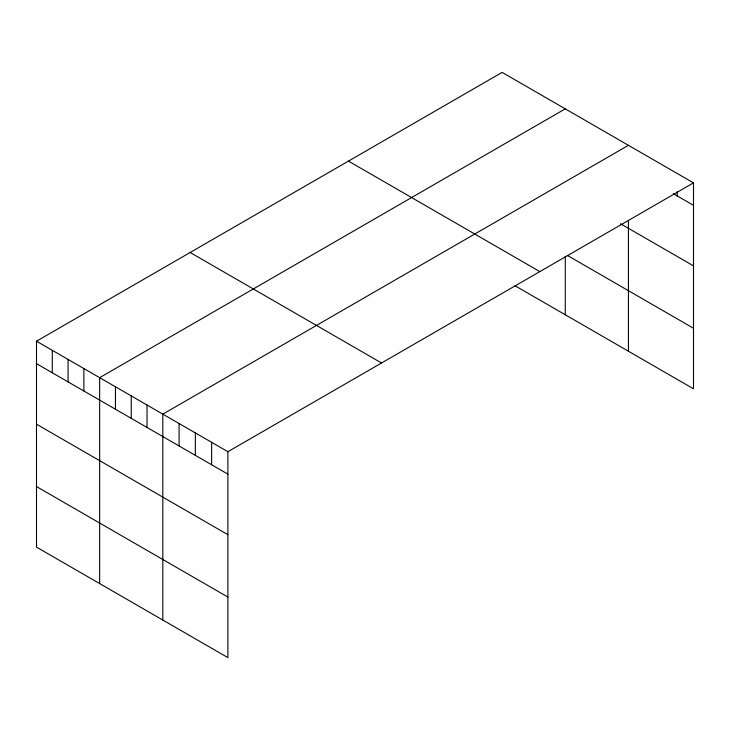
<?xml version="1.0" encoding="UTF-8"?>
<svg xmlns="http://www.w3.org/2000/svg" width="730" height="730" viewBox="0 0 730 730"><rect width="100%" height="100%" fill="white"/><g stroke="black" fill="none" stroke-linecap="round" stroke-linejoin="round"><path stroke-width="1.09" d="M36.5 341.202L227.888 451.706L227.888 657.611L36.5 547.117L36.5 341.202L502.112 72.389L693.5 182.883L693.5 388.798L514.942 285.704M565.266 108.852L99.654 377.666L99.654 583.58M628.43 145.316L162.817 414.138L162.817 620.044M227.888 451.706L693.5 182.883M673.407 193.724L693.5 205.331M620.536 223.745L693.5 265.875M567.246 255.354L693.5 328.254M348.456 161.102L539.844 271.596M190.156 252.498L381.544 362.993M36.5 363.649L227.888 474.144M36.5 424.194L227.888 534.688M36.5 486.572L227.888 597.067M677.23 191.452L677.23 195.941M628.43 220.451L628.43 351.221M565.266 256.458L565.266 314.758M211.618 442.307L211.618 464.755M195.357 432.917L195.357 455.365M179.087 423.528L179.087 445.966M147.031 405.022L147.031 427.461M131.236 395.906L131.236 418.345M115.45 386.781L115.45 409.229M83.868 368.55L83.868 390.997M68.082 359.434L68.082 381.881M52.286 350.318L52.286 372.765"/></g></svg>
